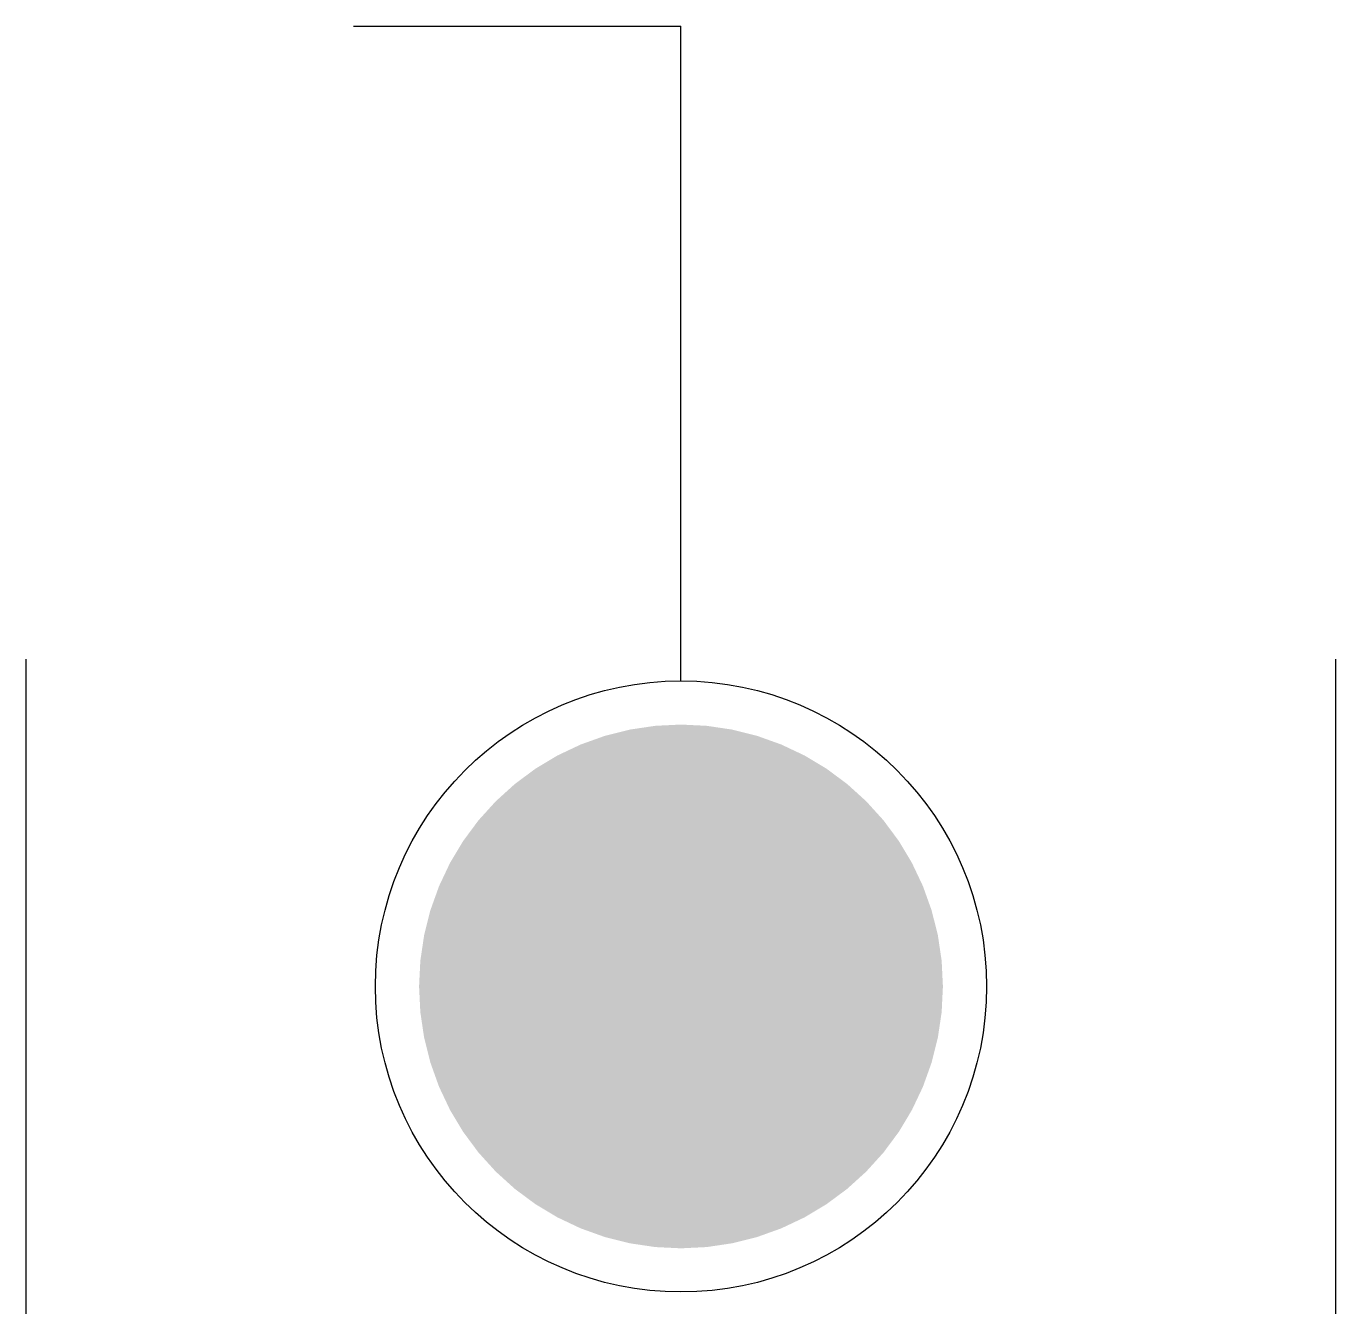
# Model space of a CAD drawing. Header units: millimetres. Extents: x -10150.518 to -10150.218, y 58.718 to 59.013.
import ezdxf

# ---------------------------------------------------------------- set-up
doc = ezdxf.new("R2010")
doc.units = ezdxf.units.MM
doc.header["$LTSCALE"] = 10
doc.layers.add('tub_bloqueios', color=2, linetype='Continuous')

msp = doc.modelspace()

# ---------------------------------------------------------------- linework, layer by layer
at = {"layer": 'tub_bloqueios'}
for p, q in [((-10150.44279, 59.01286), (-10150.36779, 59.01286)), ((-10150.36779, 58.86286), (-10150.36779, 59.01286)), ((-10150.51779, 58.71786), (-10150.51779, 58.86786)), ((-10150.21779, 58.71786), (-10150.21779, 58.86786))]:
    msp.add_line(p, q, dxfattribs=at)
at = {"layer": 'tub_bloqueios', "color": 1, "const_width": 0.06}
msp.add_lwpolyline([(-10150.39779, 58.79286, 1), (-10150.33779, 58.79286, 1)], format="xyb", close=True, dxfattribs=at)
at = {"layer": 'tub_bloqueios'}
msp.add_circle((-10150.36779, 58.79286), 0.07, dxfattribs=at)

doc.saveas('drawing.dxf')
